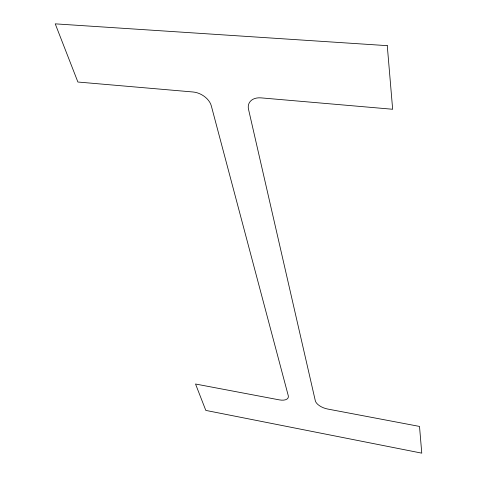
<?xml version="1.0" encoding="UTF-8"?>
<svg xmlns="http://www.w3.org/2000/svg" width="477" height="477" viewBox="0 0 477 477"><rect width="100%" height="100%" fill="white"/><g stroke="black" fill="none" stroke-linecap="round" stroke-linejoin="round"><path stroke-width="0.72" d="M387.264 45.655L55.231 23.85L77.894 82.026L193.072 91.989A16.218 10.905 30 0 1 211.311 105.858L288.263 395.671A11.418 5.581 20.5 0 1 279.236 399.863L195.528 384.015L205.808 410.405L421.769 453.15L419.51 426.426L327.693 409.039A11.645 5.748 19 0 1 315.309 400.734L248.511 109.239A16.462 11.526 26.6 0 1 261.062 97.874L392.654 109.257L387.264 45.655"/></g></svg>
